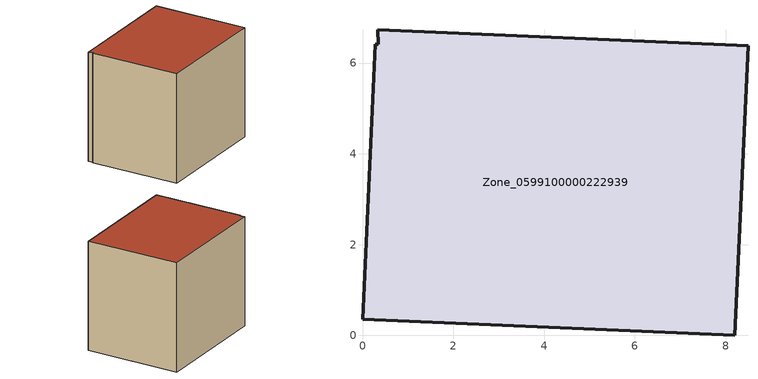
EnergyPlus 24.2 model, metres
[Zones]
Zone_0599100000222939
 floor ground (C_G): 0.33,6.74 8.49,6.38 8.2,0 0,0.36 0.28,6.41 0.34,6.41 z1.13
 wall outside (C_F): 8.2,0 8.49,6.38 0.33,6.74 0.34,6.41 0.28,6.41 0,0.36 8.2,0 z1.13:8.53
 roof outside (C_R): 8.49,6.38 0.33,6.74 0.34,6.41 0.28,6.41 0,0.36 8.2,0 z8.53
[BUILDING]
Pand.0599100000222939: North Axis=0; Terrain=City; Loads Convergence Tolerance Value=0.04; Temperature Convergence Tolerance Value=0.4; Solar Distribution=FullExterior; Maximum Number of Warmup Days=25; Minimum Number of Warmup Days=1
[Site:Location]
Rotterdam.The.Hague.AP_ZH_NLD Design_Conditions: Latitude=51.96; Longitude=4.45; Time Zone=1; Elevation=-4.5
[SITE:GROUNDTEMPERATURE:BUILDINGSURFACE]
18, 18, 18, 18, 18, 18, 18, 18, 18, 18, 18, 18
[MATERIAL] Thermal Absorptance=0.9; Solar Absorptance=0.7; Visible Absorptance=0.7
Name | Roughness | Thickness | Conductivity | Density | Specific Heat
G.TC.1965-1974 | MediumSmooth | 0.15 | 0.882353 | 540 | 1210
F.TC.1965-1974 | Rough | 0.3 | 0.697674 | 1920 | 840
R.TC.1965-1974 | MediumRough | 0.2 | 0.232558 | 1500 | 1000
[CONSTRUCTION]
C_G: G.TC.1965-1974
C_F: F.TC.1965-1974
C_R: R.TC.1965-1974
[ZONE]
Zone_0599100000222939: Type=1; Multiplier=1; Ceiling Height=Autocalculate; Volume=Autocalculate; Floor Area=autocalculate; Part of Total Floor Area=Yes
[ZONEINFILTRATION:DESIGNFLOWRATE]
Infil_Zone_0599100000222939: Zone or ZoneList or Space or SpaceList=Zone_0599100000222939; Schedule=AlwaysOn; Design Flow Rate Calculation Method=Flow/Area; Flow Rate per Floor Area=0.003; Constant Term Coefficient=1; Temperature Term Coefficient=0; Velocity Term Coefficient=0; Velocity Squared Term Coefficient=0
[HVACTEMPLATE:ZONE:IDEALLOADSAIRSYSTEM]
Zone_0599100000222939: Maximum Heating Supply Air Temperature=50; Minimum Cooling Supply Air Temperature=13; Maximum Heating Supply Air Humidity Ratio=0.0156; Minimum Cooling Supply Air Humidity Ratio=0.0077; Heating Limit=NoLimit; Cooling Limit=NoLimit; Dehumidification Control Type=ConstantSensibleHeatRatio; Cooling Sensible Heat Ratio=0.7; Dehumidification Setpoint=60; Humidification Control Type=None; Humidification Setpoint=30; Outdoor Air Method=None; Outdoor Air Flow Rate per Person=0.00944; Outdoor Air Flow Rate per Zone Floor Area=0; Outdoor Air Flow Rate per Zone=0; Demand Controlled Ventilation Type=None; Outdoor Air Economizer Type=NoEconomizer; Heat Recovery Type=None; Sensible Heat Recovery Effectiveness=0.7; Latent Heat Recovery Effectiveness=0.65
[ZONECONTROL:THERMOSTAT]
ThermostatControl_Zone_0599100000222939: Zone or ZoneList=Zone_0599100000222939; Control Type Schedule=DualSetpointControlType; Control 1=Thermostat_Zone_0599100000222939; Temperature Difference Between Cutout And Setpoint=0
[THERMOSTATSETPOINT:DUALSETPOINT]
Thermostat_Zone_0599100000222939: Heating Setpoint Temperature Schedule=HeatingSetpoint_Zone_0599100000222939; Cooling Setpoint Temperature Schedule=CoolingSetpoint_Zone_0599100000222939
[SCHEDULE:COMPACT]
HeatingSetpoint_Zone_0599100000222939: Through: 12/31, For: AllDays, Until: 24:00, 21
CoolingSetpoint_Zone_0599100000222939: Through: 12/31, For: AllDays, Until: 24:00, 24
DualSetpointControlType: Through: 12/31, For: AllDays, Until: 24:00, 4
AlwaysOn: Through: 12/31, For: AllDays, Until: 24:00, 1
